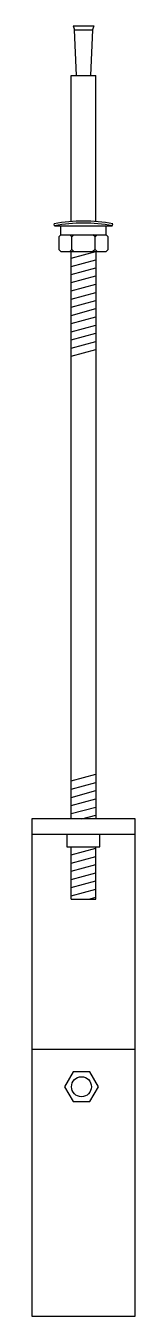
# Model space of a CAD drawing. Header units: millimetres. Extents: x -11 to 11, y -2 to 278.
import ezdxf

# ---------------------------------------------------------------- set-up
doc = ezdxf.new("R2010")
doc.units = ezdxf.units.MM
doc.layers.add('I-DT-02', color=185, linetype='Continuous')
doc.layers.add('I-DT-03', color=8, linetype='Continuous')

msp = doc.modelspace()

# ---------------------------------------------------------------- linework, layer by layer
at = {"layer": 'I-DT-02'}
for p, q in [((-4.96, 232.84), (-4.96, 234.84)), ((-4.96, 232.84), (4.95, 232.84)), ((4.95, 232.84), (4.95, 234.84)), ((-2.71, 229.25), (2.7, 229.25))]:
    msp.add_line(p, q, dxfattribs=at)
for points in [[(-2.25, 278.26), (-1.95, 277.36), (1.93, 277.36), (1.52, 267.47)], [(-2.25, 278.26), (2.25, 278.26)], [(2.25, 278.26), (1.93, 277.36)], [(-1.54, 267.47), (-1.95, 277.36)], [(-2.71, 235.76), (-2.71, 267.47)], [(-2.71, 267.47), (2.69, 267.47)], [(2.69, 235.76), (2.69, 267.47)], [(-6.31, 234.85), (-6.38, 235.29)], [(-4.96, 232.84), (-5.41, 232.4), (-5.41, 229.69), (-4.96, 229.25)], [(-4.96, 232.84), (4.95, 232.84)], [(5.39, 232.4), (4.95, 232.84)], [(6.29, 234.85), (6.38, 235.29)], [(5.39, 229.69), (5.39, 232.4)], [(-4.96, 229.25), (4.95, 229.25)], [(-2.71, 106), (-2.71, 229.25)], [(2.7, 229.25), (2.7, 106)], [(5.39, 229.69), (4.95, 229.25)], [(-11.25, -2), (11.25, -2), (11.25, 106), (-11.25, 106), (-11.25, -2)], [(2.7, 106), (-2.71, 106)], [(-11.25, 102.67), (11.25, 102.67)], [(-3.61, 102.66), (-3.61, 99.96), (3.59, 99.96), (3.59, 102.66)], [(-2.71, 88.57), (-2.71, 99.96)], [(2.68, 88.57), (2.68, 99.96)], [(-2.71, 88.57), (2.68, 88.57)], [(-11.25, 55.99), (11.25, 55.99)], [(3.26, 47.84), (1.41, 51.04), (-2.29, 51.04), (-4.14, 47.84), (-2.29, 44.64), (1.41, 44.64), (3.26, 47.84)]]:
    msp.add_lwpolyline(points, dxfattribs=at)
msp.add_circle((-0.44, 47.84), 2.17, dxfattribs=at)
at = {"layer": 'I-DT-03'}
for p, q in [((-6.31, 234.84), (6.29, 234.84)), ((-4.96, 234.84), (4.95, 234.84))]:
    msp.add_line(p, q, dxfattribs=at)
for points in [[(-2.52, 232.4), (-2.98, 232.84)], [(-2.52, 232.4), (-2.08, 232.84)], [(2.51, 232.4), (2.07, 232.84)], [(2.51, 229.69), (2.51, 232.4), (2.96, 232.84)], [(-2.52, 229.69), (-2.52, 232.4)], [(-2.52, 229.69), (-2.98, 229.25)], [(-2.71, 227.81), (2.7, 229.25)], [(-2.71, 226.02), (2.7, 227.47)], [(-2.52, 229.69), (-2.08, 229.25)], [(2.51, 229.69), (2.07, 229.25)], [(2.51, 229.69), (2.96, 229.25)], [(-2.71, 224.25), (2.7, 225.7)], [(-2.71, 222.48), (2.7, 223.93)], [(-2.71, 220.7), (2.7, 222.14)], [(-2.71, 218.92), (2.7, 220.37)], [(-2.71, 217.15), (2.7, 218.6)], [(-2.71, 215.37), (2.7, 216.83)], [(-2.71, 213.6), (2.7, 215.04)], [(-2.71, 211.82), (2.7, 213.27)], [(-2.71, 210.05), (2.7, 211.5)], [(-2.71, 208.27), (2.7, 209.73)], [(-2.71, 206.5), (2.7, 207.94)], [(-2.71, 114.25), (2.7, 115.69)], [(-2.71, 112.47), (2.7, 113.92)], [(-2.71, 110.69), (2.7, 112.15)], [(-2.71, 108.92), (2.7, 110.38)], [(-2.71, 107.15), (2.7, 108.59)], [(-0.36, 106), (2.7, 106.82)], [(-2.71, 98.2), (2.68, 99.64)], [(-2.71, 96.41), (2.68, 97.87)], [(-2.71, 94.64), (2.68, 96.1)], [(-2.71, 92.87), (2.68, 94.31)], [(-2.71, 91.1), (2.68, 92.54)], [(-2.71, 89.33), (2.68, 90.77)], [(1.13, 88.57), (2.68, 88.99)]]:
    msp.add_lwpolyline(points, dxfattribs=at)
for radius in [36.2, 35.75]:
    msp.add_arc((-0.01, 199.65), radius, 79.8486, 100.1459, dxfattribs=at)

doc.saveas('drawing.dxf')
